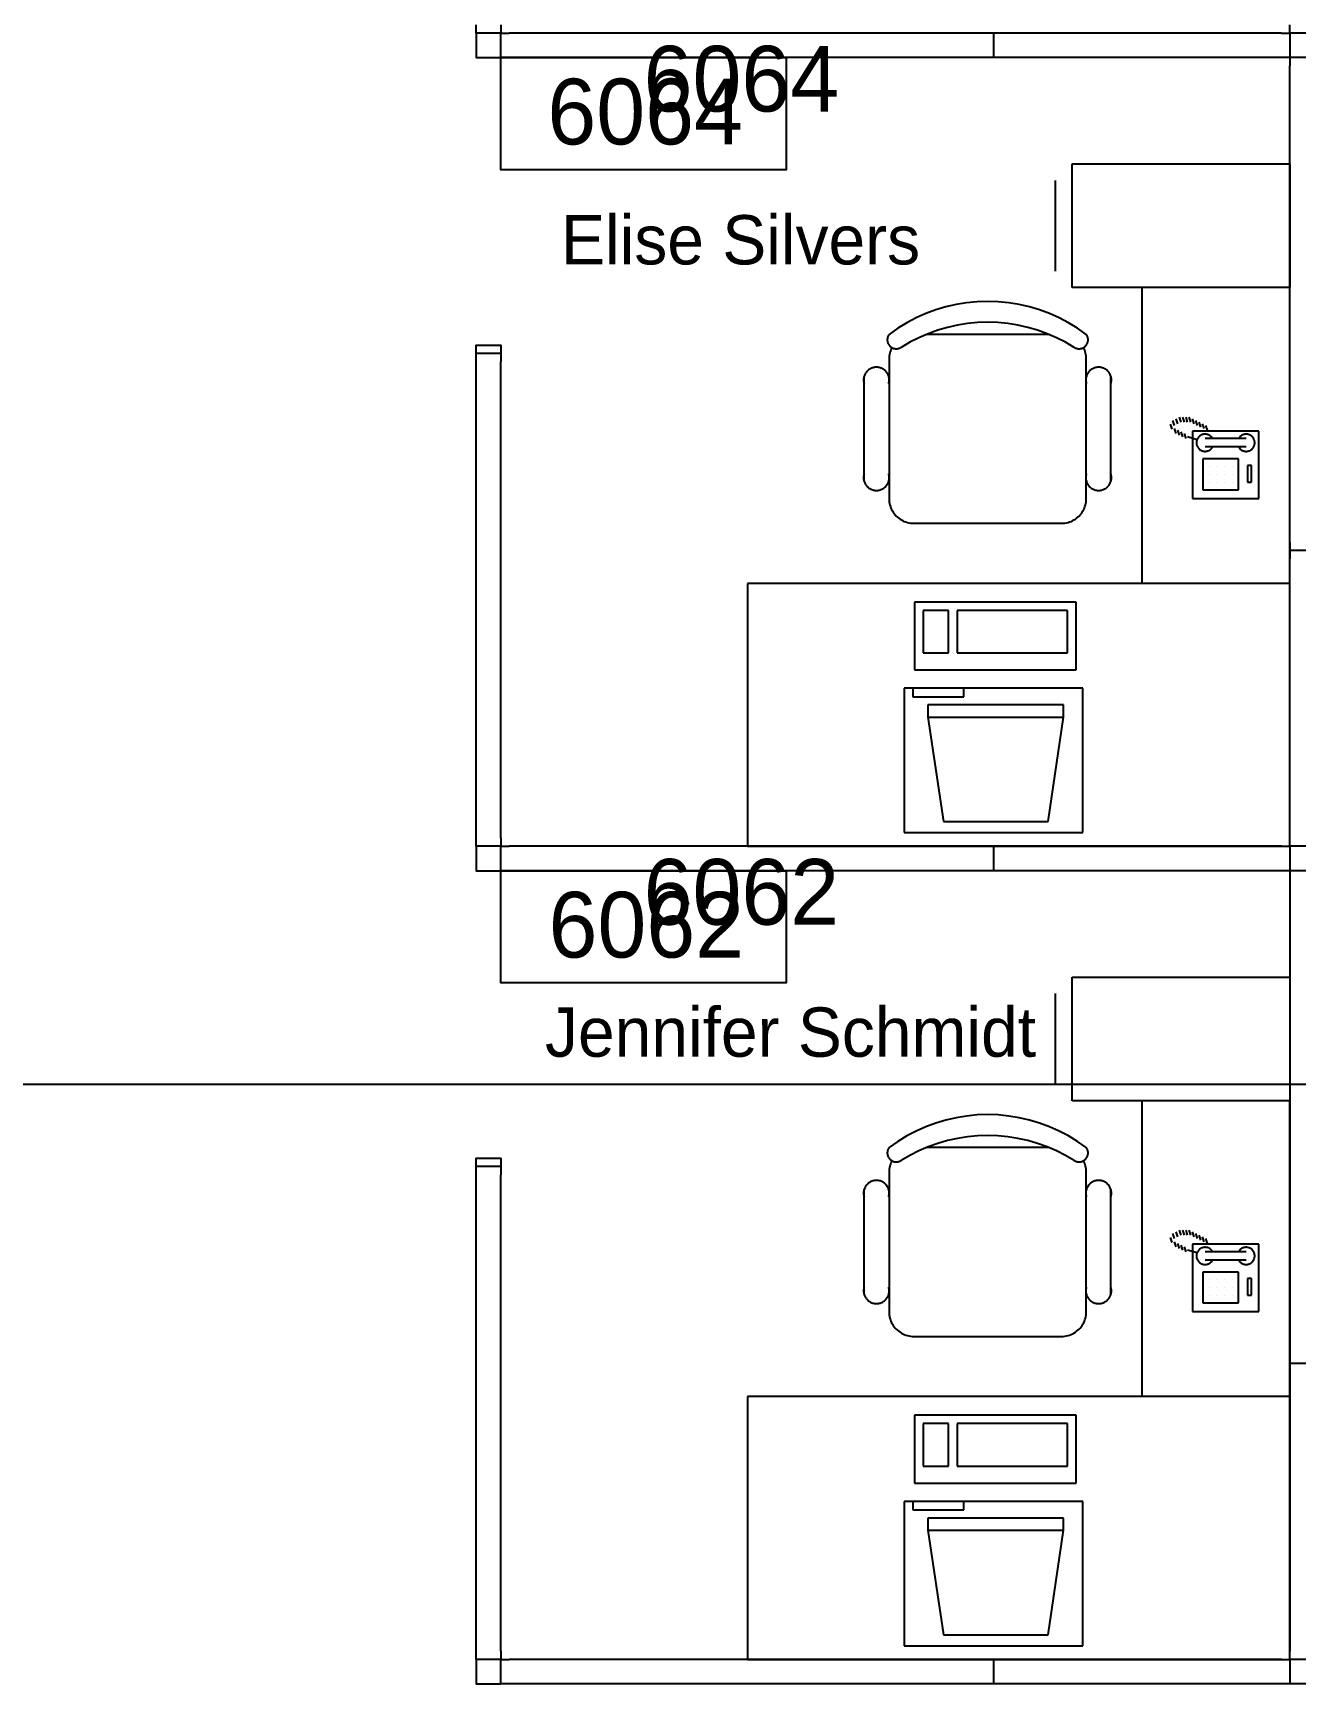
# Model space of a CAD drawing. Header units: millimetres. Extents: x 18694 to 89916, y 18694 to 89916.
# Drawn here: x 50039 to 53943, y 74955 to 80061 of the extents above; entities that cross this region are included whole.
import ezdxf

# ---------------------------------------------------------------- set-up
doc = ezdxf.new("R2010")
doc.units = ezdxf.units.MM
doc.layers.get('0').update_dxf_attribs({"linetype": 'CONTINUOUS'})
for name, color, linetype in [('EMPLOYEE', 7, 'CONTINUOUS'), ('GRIDLN', 7, 'CONTINUOUS'), ('PANELS_201', 7, 'CONTINUOUS'), ('RMNUM', 7, 'CONTINUOUS')]:
    doc.layers.add(name, color=color, linetype=linetype)

msp = doc.modelspace()

# ---------------------------------------------------------------- linework, layer by layer
for p, q in [((53251.1, 79655.953953), (53924.2, 79655.953953)), ((53251.1, 79273.366453), (53251.1, 79655.953953)), ((53924.2, 79655.953953), (53924.2, 79273.366453)), ((53200.3, 79324.166453), (53200.3, 79605.153953)), ((53924.2, 79273.366453), (53251.1, 79273.366453)), ((53924.2, 79273.366453), (53467, 79273.366453)), ((53467, 79273.366453), (53467, 78358.966453)), ((53924.2, 77546.166453), (53924.2, 79273.366453)), ((53179.315014, 79128.947148), (52801.357186, 79128.947148)), ((52685.5361, 79052.747148), (52685.5361, 78620.947148)), ((53295.1361, 78620.947148), (53295.1361, 79052.747148)), ((52608.269663, 78674.922148), (52608.269663, 78998.772148)), ((53371.3361, 78674.922148), (53371.3361, 78998.772148)), ((53560.567564, 78835.505141), (53555.487564, 78850.745141)), ((53567.80161, 78847.459457), (53562.72161, 78862.699457)), ((53572.88161, 78822.059457), (53567.80161, 78837.299457)), ((53577.96161, 78852.539457), (53572.88161, 78867.779457)), ((53583.04161, 78816.979457), (53577.96161, 78832.219457)), ((53588.12161, 78857.619457), (53583.04161, 78872.859457)), ((53598.28161, 78857.619457), (53593.20161, 78872.859457)), ((53608.44161, 78857.619457), (53603.36161, 78872.859457)), ((53618.60161, 78857.619457), (53613.52161, 78872.859457)), ((53623.092121, 78829.749419), (53623.092121, 78621.335247)), ((53828.935579, 78829.749419), (53623.092121, 78829.749419)), ((53628.76161, 78852.539457), (53623.68161, 78867.779457)), ((53638.92161, 78847.459457), (53633.84161, 78862.699457)), ((53649.08161, 78842.379457), (53644.00161, 78857.619457)), ((53659.24161, 78837.299457), (53654.16161, 78852.539457)), ((53669.40161, 78832.219457), (53664.32161, 78847.459457)), ((53828.935579, 78621.335247), (53828.935579, 78829.749419)), ((53593.20161, 78811.899457), (53588.12161, 78827.139457)), ((53603.36161, 78806.819457), (53598.28161, 78822.059457)), ((53637.343726, 78802.734185), (53608.44161, 78811.899457)), ((53789.194706, 78806.432541), (53662.194706, 78806.432541)), ((53789.194706, 78781.032541), (53662.194706, 78781.032541)), ((53654.933344, 78743.513451), (53654.933344, 78648.263451)), ((53766.058344, 78743.513451), (53654.933344, 78743.513451)), ((53766.058344, 78648.263451), (53766.058344, 78743.513451)), ((53674.777094, 78719.700951), (53674.777094, 78719.700951)), ((53674.777094, 78695.888451), (53674.777094, 78695.888451)), ((53698.589594, 78719.700951), (53698.589594, 78719.700951)), ((53698.589594, 78695.888451), (53698.589594, 78695.888451)), ((53722.402094, 78719.700951), (53722.402094, 78719.700951)), ((53722.402094, 78695.888451), (53722.402094, 78695.888451)), ((53746.214594, 78719.700951), (53746.214594, 78719.700951)), ((53746.214594, 78695.888451), (53746.214594, 78695.888451)), ((53793.839594, 78723.669701), (53793.839594, 78672.075951)), ((53805.745844, 78723.669701), (53793.839594, 78723.669701)), ((53805.745844, 78672.075951), (53805.745844, 78723.669701)), ((53654.933344, 78648.263451), (53766.058344, 78648.263451)), ((53674.777094, 78672.075951), (53674.777094, 78672.075951)), ((53698.589594, 78672.075951), (53698.589594, 78672.075951)), ((53722.402094, 78672.075951), (53722.402094, 78672.075951)), ((53746.214594, 78672.075951), (53746.214594, 78672.075951)), ((53793.839594, 78672.075951), (53805.745844, 78672.075951)), ((53623.092121, 78621.335247), (53828.935579, 78621.335247)), ((52761.7361, 78544.747148), (53218.9361, 78544.747148)), ((53924.2, 78358.966453), (52247.8, 78358.966453)), ((52247.8, 78358.966453), (52247.8, 77546.166453)), ((53263.536237, 78301.236858), (52764.602083, 78301.236858)), ((52764.602083, 78301.236858), (52764.602083, 78091.159319)), ((52869.640852, 78274.977165), (52790.861775, 78274.977165)), ((52790.861775, 78274.977165), (52790.861775, 78143.678704)), ((52869.640852, 78143.678704), (52869.640852, 78274.977165)), ((53237.276544, 78274.977165), (52895.900544, 78274.977165)), ((52895.900544, 78274.977165), (52895.900544, 78143.678704)), ((53237.276544, 78143.678704), (53237.276544, 78274.977165)), ((53263.536237, 78091.159319), (53263.536237, 78301.236858)), ((52790.861775, 78143.678704), (52869.640852, 78143.678704)), ((52895.900544, 78143.678704), (53237.276544, 78143.678704)), ((52764.602083, 78091.159319), (53263.536237, 78091.159319)), ((53284.051621, 78034.536858), (52732.598083, 78034.536858)), ((52732.598083, 78034.536858), (52732.598083, 77588.122088)), ((52758.857775, 78034.536858), (52758.857775, 78008.277165)), ((52916.415929, 78008.277165), (52916.415929, 78034.536858)), ((53284.051621, 77588.122088), (53284.051621, 78034.536858)), ((52758.857775, 78008.277165), (52916.415929, 78008.277165)), ((52805.124852, 77982.767567), (52805.124852, 77945.636858)), ((53224.224852, 77982.767567), (52805.124852, 77982.767567)), ((53224.224852, 77945.636858), (53224.224852, 77982.767567)), ((52805.124852, 77945.636858), (53224.224852, 77945.636858)), ((52805.124852, 77945.636858), (52853.900314, 77622.267687)), ((53176.857345, 77622.267687), (53224.224852, 77945.636858)), ((52853.900314, 77622.267687), (53176.857345, 77622.267687)), ((52732.598083, 77588.122088), (53284.051621, 77588.122088)), ((52247.8, 77546.166453), (53924.2, 77546.166453)), ((53251.1, 77141.353953), (53924.2, 77141.353953)), ((53251.1, 76758.766453), (53251.1, 77141.353953)), ((53924.2, 77141.353953), (53924.2, 76758.766453)), ((53200.3, 76809.566453), (53200.3, 77090.553953)), ((53924.2, 76758.766453), (53251.1, 76758.766453)), ((53924.2, 76758.766453), (53467, 76758.766453)), ((53467, 76758.766453), (53467, 75844.366453)), ((53924.2, 75031.566453), (53924.2, 76758.766453)), ((53179.315014, 76614.347148), (52801.357186, 76614.347148)), ((52685.5361, 76538.147148), (52685.5361, 76106.347148)), ((53295.1361, 76106.347148), (53295.1361, 76538.147148)), ((52608.269663, 76160.322148), (52608.269663, 76484.172148)), ((53371.3361, 76160.322148), (53371.3361, 76484.172148)), ((53560.567564, 76320.905141), (53555.487564, 76336.145141)), ((53567.80161, 76332.859457), (53562.72161, 76348.099457)), ((53577.96161, 76337.939457), (53572.88161, 76353.179457)), ((53588.12161, 76343.019457), (53583.04161, 76358.259457)), ((53598.28161, 76343.019457), (53593.20161, 76358.259457)), ((53608.44161, 76343.019457), (53603.36161, 76358.259457)), ((53618.60161, 76343.019457), (53613.52161, 76358.259457)), ((53628.76161, 76337.939457), (53623.68161, 76353.179457)), ((53638.92161, 76332.859457), (53633.84161, 76348.099457)), ((53649.08161, 76327.779457), (53644.00161, 76343.019457)), ((53659.24161, 76322.699457), (53654.16161, 76337.939457)), ((53669.40161, 76317.619457), (53664.32161, 76332.859457)), ((53572.88161, 76307.459457), (53567.80161, 76322.699457)), ((53583.04161, 76302.379457), (53577.96161, 76317.619457)), ((53593.20161, 76297.299457), (53588.12161, 76312.539457)), ((53603.36161, 76292.219457), (53598.28161, 76307.459457)), ((53637.343726, 76288.134185), (53608.44161, 76297.299457)), ((53623.092121, 76315.149419), (53623.092121, 76106.735247)), ((53828.935579, 76315.149419), (53623.092121, 76315.149419)), ((53789.194706, 76291.832541), (53662.194706, 76291.832541)), ((53828.935579, 76106.735247), (53828.935579, 76315.149419)), ((53654.933344, 76228.913451), (53654.933344, 76133.663451)), ((53766.058344, 76228.913451), (53654.933344, 76228.913451)), ((53789.194706, 76266.432541), (53662.194706, 76266.432541)), ((53766.058344, 76133.663451), (53766.058344, 76228.913451)), ((53674.777094, 76205.100951), (53674.777094, 76205.100951)), ((53674.777094, 76181.288451), (53674.777094, 76181.288451)), ((53698.589594, 76205.100951), (53698.589594, 76205.100951)), ((53698.589594, 76181.288451), (53698.589594, 76181.288451)), ((53722.402094, 76205.100951), (53722.402094, 76205.100951)), ((53722.402094, 76181.288451), (53722.402094, 76181.288451)), ((53746.214594, 76205.100951), (53746.214594, 76205.100951)), ((53746.214594, 76181.288451), (53746.214594, 76181.288451)), ((53793.839594, 76209.069701), (53793.839594, 76157.475951)), ((53805.745844, 76209.069701), (53793.839594, 76209.069701)), ((53805.745844, 76157.475951), (53805.745844, 76209.069701)), ((53654.933344, 76133.663451), (53766.058344, 76133.663451)), ((53674.777094, 76157.475951), (53674.777094, 76157.475951)), ((53698.589594, 76157.475951), (53698.589594, 76157.475951)), ((53722.402094, 76157.475951), (53722.402094, 76157.475951)), ((53746.214594, 76157.475951), (53746.214594, 76157.475951)), ((53793.839594, 76157.475951), (53805.745844, 76157.475951)), ((53623.092121, 76106.735247), (53828.935579, 76106.735247)), ((52761.7361, 76030.147148), (53218.9361, 76030.147148)), ((53924.2, 75844.366453), (52247.8, 75844.366453)), ((52247.8, 75844.366453), (52247.8, 75031.566453)), ((53263.536237, 75786.636858), (52764.602083, 75786.636858)), ((52764.602083, 75786.636858), (52764.602083, 75576.559319)), ((53263.536237, 75576.559319), (53263.536237, 75786.636858)), ((52869.640852, 75760.377165), (52790.861775, 75760.377165)), ((52790.861775, 75760.377165), (52790.861775, 75629.078704)), ((52869.640852, 75629.078704), (52869.640852, 75760.377165)), ((53237.276544, 75760.377165), (52895.900544, 75760.377165)), ((52895.900544, 75760.377165), (52895.900544, 75629.078704)), ((53237.276544, 75629.078704), (53237.276544, 75760.377165)), ((52790.861775, 75629.078704), (52869.640852, 75629.078704)), ((52895.900544, 75629.078704), (53237.276544, 75629.078704)), ((52764.602083, 75576.559319), (53263.536237, 75576.559319)), ((53284.051621, 75519.936858), (52732.598083, 75519.936858)), ((52732.598083, 75519.936858), (52732.598083, 75073.522088)), ((52758.857775, 75519.936858), (52758.857775, 75493.677165)), ((52916.415929, 75493.677165), (52916.415929, 75519.936858)), ((53284.051621, 75073.522088), (53284.051621, 75519.936858)), ((52758.857775, 75493.677165), (52916.415929, 75493.677165)), ((52805.124852, 75468.167567), (52805.124852, 75431.036858)), ((53224.224852, 75468.167567), (52805.124852, 75468.167567)), ((53224.224852, 75431.036858), (53224.224852, 75468.167567)), ((52805.124852, 75431.036858), (53224.224852, 75431.036858)), ((52805.124852, 75431.036858), (52853.900314, 75107.667687)), ((53176.857345, 75107.667687), (53224.224852, 75431.036858)), ((52853.900314, 75107.667687), (53176.857345, 75107.667687)), ((52732.598083, 75073.522088), (53284.051621, 75073.522088)), ((52247.8, 75031.566453), (53924.2, 75031.566453))]:
    msp.add_line(p, q)
for points in [[(53295.1361, 79128.947148), (53268.371399, 79147.70638), (53240.455769, 79164.705662), (53211.504766, 79179.874625), (53181.638234, 79193.150478), (53150.979805, 79204.478264), (53119.65639, 79213.811092), (53087.797653, 79221.11033), (53055.535473, 79226.345761), (53023.0034, 79229.495713), (52990.3361, 79230.547148), (52957.6688, 79229.495713), (52925.136727, 79226.345761), (52892.874547, 79221.11033), (52861.01581, 79213.811092), (52829.692395, 79204.478264), (52799.033966, 79193.150478), (52769.167434, 79179.874625), (52740.216431, 79164.705662), (52712.300801, 79147.70638), (52685.5361, 79128.947148)], [(53257.817347, 79088.355378), (53230.828586, 79104.331051), (53202.889289, 79118.579247), (53174.109887, 79131.043651), (53144.604128, 79141.674999), (53114.488632, 79150.43127), (53083.88243, 79157.277855), (53052.90649, 79162.187695), (53021.683244, 79165.141383), (52990.3361, 79166.127244), (52958.988956, 79165.141383), (52927.76571, 79162.187695), (52896.78977, 79157.277855), (52866.183568, 79150.43127), (52836.068072, 79141.674999), (52806.562313, 79131.043651), (52777.782911, 79118.579247), (52749.843614, 79104.331051), (52722.854853, 79088.355378)], [(52685.5361, 79128.947148), (52684.510865, 79127.474472), (52683.582564, 79125.938848), (52682.755049, 79124.346648), (52682.031751, 79122.704478), (52681.415672, 79121.01915), (52680.909369, 79119.297656), (52680.51494, 79117.54714), (52680.234024, 79115.774862), (52680.067785, 79113.988175), (52680.016913, 79112.194494), (52680.081619, 79110.401257), (52680.261635, 79108.615907), (52680.556213, 79106.845848), (52680.964132, 79105.098426), (52681.483699, 79103.380889), (52682.112759, 79101.700363), (52682.848702, 79100.063821), (52683.688475, 79098.478052), (52684.628593, 79096.949634), (52685.665157, 79095.484909), (52686.793865, 79094.089954), (52688.010036, 79092.770556), (52689.308623, 79091.532188), (52690.68424, 79090.379989), (52692.131178, 79089.318739), (52693.643435, 79088.35284), (52695.214738, 79087.4863), (52696.838566, 79086.722714), (52698.508184, 79086.065249), (52700.216664, 79085.516634), (52701.956919, 79085.079145), (52703.721728, 79084.754596), (52705.50377, 79084.544334), (52707.295651, 79084.449231), (52709.089938, 79084.469683), (52710.879186, 79084.605603), (52712.655972, 79084.856428), (52714.412925, 79085.221118), (52716.142756, 79085.69816), (52717.838288, 79086.285573), (52719.492486, 79086.980923), (52721.098488, 79087.781322), (52722.649631, 79088.683452)], [(52694.197803, 79088.031967), (52692.197909, 79083.906096), (52690.449781, 79079.667413), (52688.959746, 79075.331265), (52687.733201, 79070.91335), (52686.774585, 79066.429664), (52686.087369, 79061.89644), (52685.674042, 79057.33009), (52685.5361, 79052.747148)], [(53258.022569, 79088.683452), (53259.573712, 79087.781322), (53261.179714, 79086.980923), (53262.833913, 79086.285573), (53264.529444, 79085.69816), (53266.259275, 79085.221118), (53268.016228, 79084.856428), (53269.793014, 79084.605603), (53271.582262, 79084.469683), (53273.376549, 79084.449231), (53275.16843, 79084.544334), (53276.950472, 79084.754596), (53278.715281, 79085.079145), (53280.455536, 79085.516634), (53282.164016, 79086.065249), (53283.833634, 79086.722714), (53285.457462, 79087.4863), (53287.028765, 79088.35284), (53288.541022, 79089.318739), (53289.98796, 79090.379989), (53291.363577, 79091.532188), (53292.662164, 79092.770556), (53293.878335, 79094.089954), (53295.007043, 79095.484909), (53296.043607, 79096.949634), (53296.983725, 79098.478052), (53297.823498, 79100.063821), (53298.559441, 79101.700363), (53299.188501, 79103.380889), (53299.708068, 79105.098426), (53300.115987, 79106.845848), (53300.410565, 79108.615907), (53300.590581, 79110.401257), (53300.655287, 79112.194494), (53300.604415, 79113.988175), (53300.438176, 79115.774862), (53300.15726, 79117.54714), (53299.762831, 79119.297656), (53299.256528, 79121.01915), (53298.640449, 79122.704478), (53297.917151, 79124.346648), (53297.089636, 79125.938848), (53296.161335, 79127.474472), (53295.1361, 79128.947148)], [(53295.1361, 79052.747148), (53294.998158, 79057.33009), (53294.584831, 79061.89644), (53293.897615, 79066.429664), (53292.938999, 79070.91335), (53291.712454, 79075.331265), (53290.222419, 79079.667413), (53288.474291, 79083.906096), (53286.474397, 79088.031967)], [(52684.469663, 78976.547148), (52685.111641, 78979.048213), (52685.589622, 78981.585731), (52685.901583, 78984.14896), (52686.046204, 78986.72705), (52686.022872, 78989.309087), (52685.831686, 78991.884142), (52685.473456, 78994.441315), (52684.949698, 78996.969781), (52684.262628, 78999.458836), (52683.415156, 79001.897945), (52682.410868, 79004.276783), (52681.254017, 79006.58528), (52679.949498, 79008.813663), (52678.502834, 79010.9525), (52676.920149, 79012.992738), (52675.208143, 79014.92574), (52673.374061, 79016.743323), (52671.425669, 79018.437793), (52669.371214, 79020.001978), (52667.219392, 79021.429257), (52664.979312, 79022.713587), (52662.660457, 79023.849532), (52660.272642, 79024.832284), (52657.825975, 79025.657682), (52655.330812, 79026.322233), (52652.797717, 79026.823123), (52650.237412, 79027.158233), (52647.660734, 79027.326143), (52645.078591, 79027.326143), (52642.501914, 79027.158233), (52639.941608, 79026.823123), (52637.408513, 79026.322233), (52634.913351, 79025.657682), (52632.466684, 79024.832284), (52630.078869, 79023.849532), (52627.760014, 79022.713587), (52625.519934, 79021.429257), (52623.368112, 79020.001978), (52621.313656, 79018.437793), (52619.365264, 79016.743323), (52617.531183, 79014.92574), (52615.819176, 79012.992738), (52614.236491, 79010.9525), (52612.789828, 79008.813663), (52611.485309, 79006.58528), (52610.328457, 79004.276783), (52609.32417, 79001.897945), (52608.476698, 78999.458836), (52607.789628, 78996.969781), (52607.265869, 78994.441315), (52606.907639, 78991.884142), (52606.716453, 78989.309087), (52606.693122, 78986.72705), (52606.837742, 78984.14896), (52607.149704, 78981.585731), (52607.627685, 78979.048213), (52608.269663, 78976.547148)], [(53371.3361, 78976.547148), (53371.978078, 78979.048213), (53372.456059, 78981.585731), (53372.76802, 78984.14896), (53372.912641, 78986.72705), (53372.889309, 78989.309087), (53372.698124, 78991.884142), (53372.339893, 78994.441315), (53371.816135, 78996.969781), (53371.129065, 78999.458836), (53370.281593, 79001.897945), (53369.277305, 79004.276783), (53368.120454, 79006.58528), (53366.815935, 79008.813663), (53365.369271, 79010.9525), (53363.786586, 79012.992738), (53362.07458, 79014.92574), (53360.240499, 79016.743323), (53358.292106, 79018.437793), (53356.237651, 79020.001978), (53354.085829, 79021.429257), (53351.845749, 79022.713587), (53349.526894, 79023.849532), (53347.139079, 79024.832284), (53344.692412, 79025.657682), (53342.19725, 79026.322233), (53339.664155, 79026.823123), (53337.103849, 79027.158233), (53334.527171, 79027.326143), (53331.945029, 79027.326143), (53329.368351, 79027.158233), (53326.808046, 79026.823123), (53324.27495, 79026.322233), (53321.779788, 79025.657682), (53319.333121, 79024.832284), (53316.945306, 79023.849532), (53314.626451, 79022.713587), (53312.386371, 79021.429257), (53310.234549, 79020.001978), (53308.180094, 79018.437793), (53306.231701, 79016.743323), (53304.39762, 79014.92574), (53302.685614, 79012.992738), (53301.102929, 79010.9525), (53299.656265, 79008.813663), (53298.351746, 79006.58528), (53297.194895, 79004.276783), (53296.190607, 79001.897945), (53295.343135, 78999.458836), (53294.656065, 78996.969781), (53294.132307, 78994.441315), (53293.774076, 78991.884142), (53293.582891, 78989.309087), (53293.559559, 78986.72705), (53293.70418, 78984.14896), (53294.016141, 78981.585731), (53294.494122, 78979.048213), (53295.1361, 78976.547148)], [(53685.593508, 78806.432541), (53684.715032, 78807.932148), (53683.740586, 78809.371243), (53682.674321, 78810.743693), (53681.520782, 78812.04365), (53680.284885, 78813.265574), (53678.971896, 78814.404257), (53677.58741, 78815.454847), (53676.137328, 78816.412868), (53674.62783, 78817.274235), (53673.065347, 78818.03528), (53671.456539, 78818.692757), (53669.808262, 78819.243866), (53668.127539, 78819.686258), (53666.421533, 78820.018048), (53664.697515, 78820.237822), (53662.96283, 78820.344642), (53661.224873, 78820.338055), (53659.491048, 78820.218088), (53657.768745, 78819.985252), (53656.065304, 78819.64054), (53654.387983, 78819.18542), (53652.74393, 78818.621832), (53651.140152, 78817.952178), (53649.583483, 78817.179311), (53648.080558, 78816.306526), (53646.63778, 78815.337541), (53645.261298, 78814.276486), (53643.956978, 78813.127882), (53642.730379, 78811.896625), (53641.586727, 78810.587961), (53640.530897, 78809.207468), (53639.567388, 78807.761027), (53638.700305, 78806.254804), (53637.933344, 78804.695218), (53637.269773, 78803.088913), (53636.712421, 78801.442736), (53636.263662, 78799.763702), (53635.925408, 78798.058966), (53635.699102, 78796.335793), (53635.585707, 78794.601526), (53635.585707, 78792.863556), (53635.699102, 78791.129289), (53635.925408, 78789.406116), (53636.263662, 78787.70138), (53636.712421, 78786.022346), (53637.269773, 78784.376169), (53637.933344, 78782.769865), (53638.700305, 78781.210278), (53639.567388, 78779.704055), (53640.530897, 78778.257615), (53641.586727, 78776.877121), (53642.730379, 78775.568458), (53643.956978, 78774.3372), (53645.261298, 78773.188597), (53646.63778, 78772.127542), (53648.080558, 78771.158557), (53649.583483, 78770.285771), (53651.140152, 78769.512905), (53652.74393, 78768.843251), (53654.387983, 78768.279663), (53656.065304, 78767.824543), (53657.768745, 78767.47983), (53659.491048, 78767.246995), (53661.224873, 78767.127027), (53662.96283, 78767.12044), (53664.697515, 78767.227261), (53666.421533, 78767.447034), (53668.127539, 78767.778824), (53669.808262, 78768.221216), (53671.456539, 78768.772325), (53673.065347, 78769.429803), (53674.62783, 78770.190847), (53676.137328, 78771.052215), (53677.58741, 78772.010235), (53678.971896, 78773.060825), (53680.284885, 78774.199509), (53681.520782, 78775.421432), (53682.674321, 78776.721389), (53683.740586, 78778.093839), (53684.715032, 78779.532934), (53685.593508, 78781.032541)], [(53765.795903, 78781.032541), (53766.674379, 78779.532934), (53767.648825, 78778.093839), (53768.71509, 78776.721389), (53769.868629, 78775.421432), (53771.104527, 78774.199509), (53772.417516, 78773.060825), (53773.802001, 78772.010235), (53775.252083, 78771.052215), (53776.761581, 78770.190847), (53778.324064, 78769.429803), (53779.932872, 78768.772325), (53781.58115, 78768.221216), (53783.261872, 78767.778824), (53784.967878, 78767.447034), (53786.691897, 78767.227261), (53788.426581, 78767.12044), (53790.164538, 78767.127027), (53791.898363, 78767.246995), (53793.620666, 78767.47983), (53795.324108, 78767.824543), (53797.001429, 78768.279663), (53798.645481, 78768.843251), (53800.249259, 78769.512905), (53801.805928, 78770.285771), (53803.308853, 78771.158557), (53804.751631, 78772.127542), (53806.128113, 78773.188597), (53807.432433, 78774.3372), (53808.659032, 78775.568458), (53809.802684, 78776.877121), (53810.858514, 78778.257615), (53811.822024, 78779.704055), (53812.689106, 78781.210278), (53813.456067, 78782.769865), (53814.119638, 78784.376169), (53814.67699, 78786.022346), (53815.12575, 78787.70138), (53815.464003, 78789.406116), (53815.69031, 78791.129289), (53815.803704, 78792.863556), (53815.803704, 78794.601526), (53815.69031, 78796.335793), (53815.464003, 78798.058966), (53815.12575, 78799.763702), (53814.67699, 78801.442736), (53814.119638, 78803.088913), (53813.456067, 78804.695218), (53812.689106, 78806.254804), (53811.822024, 78807.761027), (53810.858514, 78809.207468), (53809.802684, 78810.587961), (53808.659032, 78811.896625), (53807.432433, 78813.127882), (53806.128113, 78814.276486), (53804.751631, 78815.337541), (53803.308853, 78816.306526), (53801.805928, 78817.179311), (53800.249259, 78817.952178), (53798.645481, 78818.621832), (53797.001429, 78819.18542), (53795.324108, 78819.64054), (53793.620666, 78819.985252), (53791.898363, 78820.218088), (53790.164538, 78820.338055), (53788.426581, 78820.344642), (53786.691897, 78820.237822), (53784.967878, 78820.018048), (53783.261872, 78819.686258), (53781.58115, 78819.243866), (53779.932872, 78818.692757), (53778.324064, 78818.03528), (53776.761581, 78817.274235), (53775.252083, 78816.412868), (53773.802001, 78815.454847), (53772.417516, 78814.404257), (53771.104527, 78813.265574), (53769.868629, 78812.04365), (53768.71509, 78810.743693), (53767.648825, 78809.371243), (53766.674379, 78807.932148), (53765.795903, 78806.432541)], [(52608.269663, 78697.147148), (52607.627685, 78694.646083), (52607.149704, 78692.108566), (52606.837742, 78689.545337), (52606.693122, 78686.967247), (52606.716453, 78684.38521), (52606.907639, 78681.810154), (52607.265869, 78679.252982), (52607.789628, 78676.724516), (52608.476698, 78674.23546), (52609.32417, 78671.796351), (52610.328457, 78669.417514), (52611.485309, 78667.109017), (52612.789828, 78664.880634), (52614.236491, 78662.741796), (52615.819176, 78660.701559), (52617.531183, 78658.768557), (52619.365264, 78656.950974), (52621.313656, 78655.256504), (52623.368112, 78653.692318), (52625.519934, 78652.26504), (52627.760014, 78650.98071), (52630.078869, 78649.844765), (52632.466684, 78648.862013), (52634.913351, 78648.036615), (52637.408513, 78647.372064), (52639.941608, 78646.871173), (52642.501914, 78646.536064), (52645.078591, 78646.368154), (52647.660734, 78646.368154), (52650.237412, 78646.536064), (52652.797717, 78646.871173), (52655.330812, 78647.372064), (52657.825975, 78648.036615), (52660.272642, 78648.862013), (52662.660457, 78649.844765), (52664.979312, 78650.98071), (52667.219392, 78652.26504), (52669.371214, 78653.692318), (52671.425669, 78655.256504), (52673.374061, 78656.950974), (52675.208143, 78658.768557), (52676.920149, 78660.701559), (52678.502834, 78662.741796), (52679.949498, 78664.880634), (52681.254017, 78667.109017), (52682.410868, 78669.417514), (52683.415156, 78671.796351), (52684.262628, 78674.23546), (52684.949698, 78676.724516), (52685.473456, 78679.252982), (52685.831686, 78681.810154), (52686.022872, 78684.38521), (52686.046204, 78686.967247), (52685.901583, 78689.545337), (52685.589622, 78692.108566), (52685.111641, 78694.646083), (52684.469663, 78697.147148)], [(53295.1361, 78697.147148), (53294.494122, 78694.646083), (53294.016141, 78692.108566), (53293.70418, 78689.545337), (53293.559559, 78686.967247), (53293.582891, 78684.38521), (53293.774076, 78681.810154), (53294.132307, 78679.252982), (53294.656065, 78676.724516), (53295.343135, 78674.23546), (53296.190607, 78671.796351), (53297.194895, 78669.417514), (53298.351746, 78667.109017), (53299.656265, 78664.880634), (53301.102929, 78662.741796), (53302.685614, 78660.701559), (53304.39762, 78658.768557), (53306.231701, 78656.950974), (53308.180094, 78655.256504), (53310.234549, 78653.692318), (53312.386371, 78652.26504), (53314.626451, 78650.98071), (53316.945306, 78649.844765), (53319.333121, 78648.862013), (53321.779788, 78648.036615), (53324.27495, 78647.372064), (53326.808046, 78646.871173), (53329.368351, 78646.536064), (53331.945029, 78646.368154), (53334.527171, 78646.368154), (53337.103849, 78646.536064), (53339.664155, 78646.871173), (53342.19725, 78647.372064), (53344.692412, 78648.036615), (53347.139079, 78648.862013), (53349.526894, 78649.844765), (53351.845749, 78650.98071), (53354.085829, 78652.26504), (53356.237651, 78653.692318), (53358.292106, 78655.256504), (53360.240499, 78656.950974), (53362.07458, 78658.768557), (53363.786586, 78660.701559), (53365.369271, 78662.741796), (53366.815935, 78664.880634), (53368.120454, 78667.109017), (53369.277305, 78669.417514), (53370.281593, 78671.796351), (53371.129065, 78674.23546), (53371.816135, 78676.724516), (53372.339893, 78679.252982), (53372.698124, 78681.810154), (53372.889309, 78684.38521), (53372.912641, 78686.967247), (53372.76802, 78689.545337), (53372.456059, 78692.108566), (53371.978078, 78694.646083), (53371.3361, 78697.147148)], [(52685.5361, 78620.947148), (52685.69925, 78615.96343), (52686.188002, 78611.001053), (52687.000262, 78606.081266), (52688.132552, 78601.225137), (52689.580024, 78596.453461), (52691.33648, 78591.786671), (52693.394397, 78587.24475), (52695.744964, 78582.847148), (52698.378116, 78578.612697), (52701.282575, 78574.559527), (52704.445907, 78570.704997), (52707.854563, 78567.065612), (52711.493949, 78563.656955), (52715.348479, 78560.493624), (52719.401648, 78557.589164), (52723.6361, 78554.956013), (52728.033702, 78552.605445), (52732.575622, 78550.547528), (52737.242413, 78548.791073), (52742.014089, 78547.3436), (52746.870217, 78546.21131), (52751.790004, 78545.39905), (52756.752382, 78544.910298), (52761.7361, 78544.747148)], [(53218.9361, 78544.747148), (53223.919818, 78544.910298), (53228.882196, 78545.39905), (53233.801983, 78546.21131), (53238.658111, 78547.3436), (53243.429787, 78548.791073), (53248.096578, 78550.547528), (53252.638498, 78552.605445), (53257.0361, 78554.956013), (53261.270552, 78557.589164), (53265.323721, 78560.493624), (53269.178251, 78563.656955), (53272.817637, 78567.065612), (53276.226293, 78570.704997), (53279.389625, 78574.559527), (53282.294084, 78578.612697), (53284.927236, 78582.847148), (53287.277803, 78587.24475), (53289.33572, 78591.786671), (53291.092176, 78596.453461), (53292.539648, 78601.225137), (53293.671938, 78606.081266), (53294.484198, 78611.001053), (53294.97295, 78615.96343), (53295.1361, 78620.947148)], [(53295.1361, 76614.347148), (53268.371399, 76633.10638), (53240.455769, 76650.105662), (53211.504766, 76665.274625), (53181.638234, 76678.550478), (53150.979805, 76689.878264), (53119.65639, 76699.211092), (53087.797653, 76706.51033), (53055.535473, 76711.745761), (53023.0034, 76714.895713), (52990.3361, 76715.947148), (52957.6688, 76714.895713), (52925.136727, 76711.745761), (52892.874547, 76706.51033), (52861.01581, 76699.211092), (52829.692395, 76689.878264), (52799.033966, 76678.550478), (52769.167434, 76665.274625), (52740.216431, 76650.105662), (52712.300801, 76633.10638), (52685.5361, 76614.347148)], [(53257.817347, 76573.755378), (53230.828586, 76589.731051), (53202.889289, 76603.979247), (53174.109887, 76616.443651), (53144.604128, 76627.074999), (53114.488632, 76635.83127), (53083.88243, 76642.677855), (53052.90649, 76647.587695), (53021.683244, 76650.541383), (52990.3361, 76651.527244), (52958.988956, 76650.541383), (52927.76571, 76647.587695), (52896.78977, 76642.677855), (52866.183568, 76635.83127), (52836.068072, 76627.074999), (52806.562313, 76616.443651), (52777.782911, 76603.979247), (52749.843614, 76589.731051), (52722.854853, 76573.755378)], [(52685.5361, 76614.347148), (52684.510865, 76612.874472), (52683.582564, 76611.338848), (52682.755049, 76609.746648), (52682.031751, 76608.104478), (52681.415672, 76606.41915), (52680.909369, 76604.697656), (52680.51494, 76602.94714), (52680.234024, 76601.174862), (52680.067785, 76599.388175), (52680.016913, 76597.594494), (52680.081619, 76595.801257), (52680.261635, 76594.015907), (52680.556213, 76592.245848), (52680.964132, 76590.498426), (52681.483699, 76588.780889), (52682.112759, 76587.100363), (52682.848702, 76585.463821), (52683.688475, 76583.878052), (52684.628593, 76582.349634), (52685.665157, 76580.884909), (52686.793865, 76579.489954), (52688.010036, 76578.170556), (52689.308623, 76576.932188), (52690.68424, 76575.779989), (52692.131178, 76574.718739), (52693.643435, 76573.75284), (52695.214738, 76572.8863), (52696.838566, 76572.122714), (52698.508184, 76571.465249), (52700.216664, 76570.916634), (52701.956919, 76570.479145), (52703.721728, 76570.154596), (52705.50377, 76569.944334), (52707.295651, 76569.849231), (52709.089938, 76569.869683), (52710.879186, 76570.005603), (52712.655972, 76570.256428), (52714.412925, 76570.621118), (52716.142756, 76571.09816), (52717.838288, 76571.685573), (52719.492486, 76572.380923), (52721.098488, 76573.181322), (52722.649631, 76574.083452)], [(53258.022569, 76574.083452), (53259.573712, 76573.181322), (53261.179714, 76572.380923), (53262.833913, 76571.685573), (53264.529444, 76571.09816), (53266.259275, 76570.621118), (53268.016228, 76570.256428), (53269.793014, 76570.005603), (53271.582262, 76569.869683), (53273.376549, 76569.849231), (53275.16843, 76569.944334), (53276.950472, 76570.154596), (53278.715281, 76570.479145), (53280.455536, 76570.916634), (53282.164016, 76571.465249), (53283.833634, 76572.122714), (53285.457462, 76572.8863), (53287.028765, 76573.75284), (53288.541022, 76574.718739), (53289.98796, 76575.779989), (53291.363577, 76576.932188), (53292.662164, 76578.170556), (53293.878335, 76579.489954), (53295.007043, 76580.884909), (53296.043607, 76582.349634), (53296.983725, 76583.878052), (53297.823498, 76585.463821), (53298.559441, 76587.100363), (53299.188501, 76588.780889), (53299.708068, 76590.498426), (53300.115987, 76592.245848), (53300.410565, 76594.015907), (53300.590581, 76595.801257), (53300.655287, 76597.594494), (53300.604415, 76599.388175), (53300.438176, 76601.174862), (53300.15726, 76602.94714), (53299.762831, 76604.697656), (53299.256528, 76606.41915), (53298.640449, 76608.104478), (53297.917151, 76609.746648), (53297.089636, 76611.338848), (53296.161335, 76612.874472), (53295.1361, 76614.347148)], [(52694.197803, 76573.431967), (52692.197909, 76569.306096), (52690.449781, 76565.067413), (52688.959746, 76560.731265), (52687.733201, 76556.31335), (52686.774585, 76551.829664), (52686.087369, 76547.29644), (52685.674042, 76542.73009), (52685.5361, 76538.147148)], [(53295.1361, 76538.147148), (53294.998158, 76542.73009), (53294.584831, 76547.29644), (53293.897615, 76551.829664), (53292.938999, 76556.31335), (53291.712454, 76560.731265), (53290.222419, 76565.067413), (53288.474291, 76569.306096), (53286.474397, 76573.431967)], [(52684.469663, 76461.947148), (52685.111641, 76464.448213), (52685.589622, 76466.985731), (52685.901583, 76469.54896), (52686.046204, 76472.12705), (52686.022872, 76474.709087), (52685.831686, 76477.284142), (52685.473456, 76479.841315), (52684.949698, 76482.369781), (52684.262628, 76484.858836), (52683.415156, 76487.297945), (52682.410868, 76489.676783), (52681.254017, 76491.98528), (52679.949498, 76494.213663), (52678.502834, 76496.3525), (52676.920149, 76498.392738), (52675.208143, 76500.32574), (52673.374061, 76502.143323), (52671.425669, 76503.837793), (52669.371214, 76505.401978), (52667.219392, 76506.829257), (52664.979312, 76508.113587), (52662.660457, 76509.249532), (52660.272642, 76510.232284), (52657.825975, 76511.057682), (52655.330812, 76511.722233), (52652.797717, 76512.223123), (52650.237412, 76512.558233), (52647.660734, 76512.726143), (52645.078591, 76512.726143), (52642.501914, 76512.558233), (52639.941608, 76512.223123), (52637.408513, 76511.722233), (52634.913351, 76511.057682), (52632.466684, 76510.232284), (52630.078869, 76509.249532), (52627.760014, 76508.113587), (52625.519934, 76506.829257), (52623.368112, 76505.401978), (52621.313656, 76503.837793), (52619.365264, 76502.143323), (52617.531183, 76500.32574), (52615.819176, 76498.392738), (52614.236491, 76496.3525), (52612.789828, 76494.213663), (52611.485309, 76491.98528), (52610.328457, 76489.676783), (52609.32417, 76487.297945), (52608.476698, 76484.858836), (52607.789628, 76482.369781), (52607.265869, 76479.841315), (52606.907639, 76477.284142), (52606.716453, 76474.709087), (52606.693122, 76472.12705), (52606.837742, 76469.54896), (52607.149704, 76466.985731), (52607.627685, 76464.448213), (52608.269663, 76461.947148)], [(53371.3361, 76461.947148), (53371.978078, 76464.448213), (53372.456059, 76466.985731), (53372.76802, 76469.54896), (53372.912641, 76472.12705), (53372.889309, 76474.709087), (53372.698124, 76477.284142), (53372.339893, 76479.841315), (53371.816135, 76482.369781), (53371.129065, 76484.858836), (53370.281593, 76487.297945), (53369.277305, 76489.676783), (53368.120454, 76491.98528), (53366.815935, 76494.213663), (53365.369271, 76496.3525), (53363.786586, 76498.392738), (53362.07458, 76500.32574), (53360.240499, 76502.143323), (53358.292106, 76503.837793), (53356.237651, 76505.401978), (53354.085829, 76506.829257), (53351.845749, 76508.113587), (53349.526894, 76509.249532), (53347.139079, 76510.232284), (53344.692412, 76511.057682), (53342.19725, 76511.722233), (53339.664155, 76512.223123), (53337.103849, 76512.558233), (53334.527171, 76512.726143), (53331.945029, 76512.726143), (53329.368351, 76512.558233), (53326.808046, 76512.223123), (53324.27495, 76511.722233), (53321.779788, 76511.057682), (53319.333121, 76510.232284), (53316.945306, 76509.249532), (53314.626451, 76508.113587), (53312.386371, 76506.829257), (53310.234549, 76505.401978), (53308.180094, 76503.837793), (53306.231701, 76502.143323), (53304.39762, 76500.32574), (53302.685614, 76498.392738), (53301.102929, 76496.3525), (53299.656265, 76494.213663), (53298.351746, 76491.98528), (53297.194895, 76489.676783), (53296.190607, 76487.297945), (53295.343135, 76484.858836), (53294.656065, 76482.369781), (53294.132307, 76479.841315), (53293.774076, 76477.284142), (53293.582891, 76474.709087), (53293.559559, 76472.12705), (53293.70418, 76469.54896), (53294.016141, 76466.985731), (53294.494122, 76464.448213), (53295.1361, 76461.947148)], [(53685.593508, 76291.832541), (53684.715032, 76293.332148), (53683.740586, 76294.771243), (53682.674321, 76296.143693), (53681.520782, 76297.44365), (53680.284885, 76298.665574), (53678.971896, 76299.804257), (53677.58741, 76300.854847), (53676.137328, 76301.812868), (53674.62783, 76302.674235), (53673.065347, 76303.43528), (53671.456539, 76304.092757), (53669.808262, 76304.643866), (53668.127539, 76305.086258), (53666.421533, 76305.418048), (53664.697515, 76305.637822), (53662.96283, 76305.744642), (53661.224873, 76305.738055), (53659.491048, 76305.618088), (53657.768745, 76305.385252), (53656.065304, 76305.04054), (53654.387983, 76304.58542), (53652.74393, 76304.021832), (53651.140152, 76303.352178), (53649.583483, 76302.579311), (53648.080558, 76301.706526), (53646.63778, 76300.737541), (53645.261298, 76299.676486), (53643.956978, 76298.527882), (53642.730379, 76297.296625), (53641.586727, 76295.987961), (53640.530897, 76294.607468), (53639.567388, 76293.161027), (53638.700305, 76291.654804), (53637.933344, 76290.095218), (53637.269773, 76288.488913), (53636.712421, 76286.842736), (53636.263662, 76285.163702), (53635.925408, 76283.458966), (53635.699102, 76281.735793), (53635.585707, 76280.001526), (53635.585707, 76278.263556), (53635.699102, 76276.529289), (53635.925408, 76274.806116), (53636.263662, 76273.10138), (53636.712421, 76271.422346), (53637.269773, 76269.776169), (53637.933344, 76268.169865), (53638.700305, 76266.610278), (53639.567388, 76265.104055), (53640.530897, 76263.657615), (53641.586727, 76262.277121), (53642.730379, 76260.968458), (53643.956978, 76259.7372), (53645.261298, 76258.588597), (53646.63778, 76257.527542), (53648.080558, 76256.558557), (53649.583483, 76255.685771), (53651.140152, 76254.912905), (53652.74393, 76254.243251), (53654.387983, 76253.679663), (53656.065304, 76253.224543), (53657.768745, 76252.87983), (53659.491048, 76252.646995), (53661.224873, 76252.527027), (53662.96283, 76252.52044), (53664.697515, 76252.627261), (53666.421533, 76252.847034), (53668.127539, 76253.178824), (53669.808262, 76253.621216), (53671.456539, 76254.172325), (53673.065347, 76254.829803), (53674.62783, 76255.590847), (53676.137328, 76256.452215), (53677.58741, 76257.410235), (53678.971896, 76258.460825), (53680.284885, 76259.599509), (53681.520782, 76260.821432), (53682.674321, 76262.121389), (53683.740586, 76263.493839), (53684.715032, 76264.932934), (53685.593508, 76266.432541)], [(53765.795903, 76266.432541), (53766.674379, 76264.932934), (53767.648825, 76263.493839), (53768.71509, 76262.121389), (53769.868629, 76260.821432), (53771.104527, 76259.599509), (53772.417516, 76258.460825), (53773.802001, 76257.410235), (53775.252083, 76256.452215), (53776.761581, 76255.590847), (53778.324064, 76254.829803), (53779.932872, 76254.172325), (53781.58115, 76253.621216), (53783.261872, 76253.178824), (53784.967878, 76252.847034), (53786.691897, 76252.627261), (53788.426581, 76252.52044), (53790.164538, 76252.527027), (53791.898363, 76252.646995), (53793.620666, 76252.87983), (53795.324108, 76253.224543), (53797.001429, 76253.679663), (53798.645481, 76254.243251), (53800.249259, 76254.912905), (53801.805928, 76255.685771), (53803.308853, 76256.558557), (53804.751631, 76257.527542), (53806.128113, 76258.588597), (53807.432433, 76259.7372), (53808.659032, 76260.968458), (53809.802684, 76262.277121), (53810.858514, 76263.657615), (53811.822024, 76265.104055), (53812.689106, 76266.610278), (53813.456067, 76268.169865), (53814.119638, 76269.776169), (53814.67699, 76271.422346), (53815.12575, 76273.10138), (53815.464003, 76274.806116), (53815.69031, 76276.529289), (53815.803704, 76278.263556), (53815.803704, 76280.001526), (53815.69031, 76281.735793), (53815.464003, 76283.458966), (53815.12575, 76285.163702), (53814.67699, 76286.842736), (53814.119638, 76288.488913), (53813.456067, 76290.095218), (53812.689106, 76291.654804), (53811.822024, 76293.161027), (53810.858514, 76294.607468), (53809.802684, 76295.987961), (53808.659032, 76297.296625), (53807.432433, 76298.527882), (53806.128113, 76299.676486), (53804.751631, 76300.737541), (53803.308853, 76301.706526), (53801.805928, 76302.579311), (53800.249259, 76303.352178), (53798.645481, 76304.021832), (53797.001429, 76304.58542), (53795.324108, 76305.04054), (53793.620666, 76305.385252), (53791.898363, 76305.618088), (53790.164538, 76305.738055), (53788.426581, 76305.744642), (53786.691897, 76305.637822), (53784.967878, 76305.418048), (53783.261872, 76305.086258), (53781.58115, 76304.643866), (53779.932872, 76304.092757), (53778.324064, 76303.43528), (53776.761581, 76302.674235), (53775.252083, 76301.812868), (53773.802001, 76300.854847), (53772.417516, 76299.804257), (53771.104527, 76298.665574), (53769.868629, 76297.44365), (53768.71509, 76296.143693), (53767.648825, 76294.771243), (53766.674379, 76293.332148), (53765.795903, 76291.832541)], [(52608.269663, 76182.547148), (52607.627685, 76180.046083), (52607.149704, 76177.508566), (52606.837742, 76174.945337), (52606.693122, 76172.367247), (52606.716453, 76169.78521), (52606.907639, 76167.210154), (52607.265869, 76164.652982), (52607.789628, 76162.124516), (52608.476698, 76159.63546), (52609.32417, 76157.196351), (52610.328457, 76154.817514), (52611.485309, 76152.509017), (52612.789828, 76150.280634), (52614.236491, 76148.141796), (52615.819176, 76146.101559), (52617.531183, 76144.168557), (52619.365264, 76142.350974), (52621.313656, 76140.656504), (52623.368112, 76139.092318), (52625.519934, 76137.66504), (52627.760014, 76136.38071), (52630.078869, 76135.244765), (52632.466684, 76134.262013), (52634.913351, 76133.436615), (52637.408513, 76132.772064), (52639.941608, 76132.271173), (52642.501914, 76131.936064), (52645.078591, 76131.768154), (52647.660734, 76131.768154), (52650.237412, 76131.936064), (52652.797717, 76132.271173), (52655.330812, 76132.772064), (52657.825975, 76133.436615), (52660.272642, 76134.262013), (52662.660457, 76135.244765), (52664.979312, 76136.38071), (52667.219392, 76137.66504), (52669.371214, 76139.092318), (52671.425669, 76140.656504), (52673.374061, 76142.350974), (52675.208143, 76144.168557), (52676.920149, 76146.101559), (52678.502834, 76148.141796), (52679.949498, 76150.280634), (52681.254017, 76152.509017), (52682.410868, 76154.817514), (52683.415156, 76157.196351), (52684.262628, 76159.63546), (52684.949698, 76162.124516), (52685.473456, 76164.652982), (52685.831686, 76167.210154), (52686.022872, 76169.78521), (52686.046204, 76172.367247), (52685.901583, 76174.945337), (52685.589622, 76177.508566), (52685.111641, 76180.046083), (52684.469663, 76182.547148)], [(53295.1361, 76182.547148), (53294.494122, 76180.046083), (53294.016141, 76177.508566), (53293.70418, 76174.945337), (53293.559559, 76172.367247), (53293.582891, 76169.78521), (53293.774076, 76167.210154), (53294.132307, 76164.652982), (53294.656065, 76162.124516), (53295.343135, 76159.63546), (53296.190607, 76157.196351), (53297.194895, 76154.817514), (53298.351746, 76152.509017), (53299.656265, 76150.280634), (53301.102929, 76148.141796), (53302.685614, 76146.101559), (53304.39762, 76144.168557), (53306.231701, 76142.350974), (53308.180094, 76140.656504), (53310.234549, 76139.092318), (53312.386371, 76137.66504), (53314.626451, 76136.38071), (53316.945306, 76135.244765), (53319.333121, 76134.262013), (53321.779788, 76133.436615), (53324.27495, 76132.772064), (53326.808046, 76132.271173), (53329.368351, 76131.936064), (53331.945029, 76131.768154), (53334.527171, 76131.768154), (53337.103849, 76131.936064), (53339.664155, 76132.271173), (53342.19725, 76132.772064), (53344.692412, 76133.436615), (53347.139079, 76134.262013), (53349.526894, 76135.244765), (53351.845749, 76136.38071), (53354.085829, 76137.66504), (53356.237651, 76139.092318), (53358.292106, 76140.656504), (53360.240499, 76142.350974), (53362.07458, 76144.168557), (53363.786586, 76146.101559), (53365.369271, 76148.141796), (53366.815935, 76150.280634), (53368.120454, 76152.509017), (53369.277305, 76154.817514), (53370.281593, 76157.196351), (53371.129065, 76159.63546), (53371.816135, 76162.124516), (53372.339893, 76164.652982), (53372.698124, 76167.210154), (53372.889309, 76169.78521), (53372.912641, 76172.367247), (53372.76802, 76174.945337), (53372.456059, 76177.508566), (53371.978078, 76180.046083), (53371.3361, 76182.547148)], [(52685.5361, 76106.347148), (52685.69925, 76101.36343), (52686.188002, 76096.401053), (52687.000262, 76091.481266), (52688.132552, 76086.625137), (52689.580024, 76081.853461), (52691.33648, 76077.186671), (52693.394397, 76072.64475), (52695.744964, 76068.247148), (52698.378116, 76064.012697), (52701.282575, 76059.959527), (52704.445907, 76056.104997), (52707.854563, 76052.465612), (52711.493949, 76049.056955), (52715.348479, 76045.893624), (52719.401648, 76042.989164), (52723.6361, 76040.356013), (52728.033702, 76038.005445), (52732.575622, 76035.947528), (52737.242413, 76034.191073), (52742.014089, 76032.7436), (52746.870217, 76031.61131), (52751.790004, 76030.79905), (52756.752382, 76030.310298), (52761.7361, 76030.147148)], [(53218.9361, 76030.147148), (53223.919818, 76030.310298), (53228.882196, 76030.79905), (53233.801983, 76031.61131), (53238.658111, 76032.7436), (53243.429787, 76034.191073), (53248.096578, 76035.947528), (53252.638498, 76038.005445), (53257.0361, 76040.356013), (53261.270552, 76042.989164), (53265.323721, 76045.893624), (53269.178251, 76049.056955), (53272.817637, 76052.465612), (53276.226293, 76056.104997), (53279.389625, 76059.959527), (53282.294084, 76064.012697), (53284.927236, 76068.247148), (53287.277803, 76072.64475), (53289.33572, 76077.186671), (53291.092176, 76081.853461), (53292.539648, 76086.625137), (53293.671938, 76091.481266), (53294.484198, 76096.401053), (53294.97295, 76101.36343), (53295.1361, 76106.347148)]]:
    msp.add_lwpolyline(points)
at = {"layer": 'GRIDLN', "color": 9}
msp.add_line((88696.8, 76809.6), (18694.4, 76809.6), dxfattribs=at)
at = {"layer": 'PANELS_201', "color": 6}
for p, q in [((53924.2, 78485.966447), (53924.2, 79959.166447)), ((53924.2, 77571.566447), (53924.2, 78435.166447))]:
    msp.add_line(p, q, dxfattribs=at)
for points in [[(51485.8, 80086.166447), (51485.8, 80060.766447), (51409.6, 80060.766447), (51409.6, 80086.166447)], [(51409.6, 80060.766447), (51409.6, 79984.566447), (51485.8, 79984.566447)], [(51511.2, 79984.566447), (51485.8, 79984.566447), (51485.8, 80060.766447), (51511.2, 80060.766447)], [(52984.4, 80060.766447), (51511.2, 80060.766447)], [(53035.2, 80060.766447), (52984.4, 80060.766447)], [(53009.8, 79984.566447), (53009.8, 80060.766447)], [(53898.8, 80060.766447), (53035.2, 80060.766447)], [(53898.8, 80060.766447), (53924.2, 80060.766447), (53924.2, 79984.566447), (53898.8, 79984.566447)], [(54000.4, 80086.166447), (54000.4, 80060.766447), (53924.2, 80060.766447), (53924.2, 80086.166447)], [(52984.4, 79984.566447), (51511.2, 79984.566447)], [(53035.2, 79984.566447), (52984.4, 79984.566447)], [(53898.8, 79984.566447), (53035.2, 79984.566447)], [(54000.4, 79959.166447), (54000.4, 79984.566447), (53924.2, 79984.566447), (53924.2, 79959.166447)], [(51409.6, 79044.766447), (51409.6, 79070.166447), (51409.6, 79095.566447), (51485.8, 79095.566447), (51485.8, 79044.766447)], [(51485.8, 79070.166447), (51409.6, 79070.166447)], [(51409.6, 77571.566447), (51409.6, 79044.766447)], [(51485.8, 77571.566447), (51485.8, 79044.766447)], [(53924.2, 78485.966447), (53924.2, 78435.166447)], [(54000.4, 78460.566447), (53924.2, 78460.566447)], [(51485.8, 77571.566447), (51485.8, 77546.166447), (51409.6, 77546.166447), (51409.6, 77571.566447)], [(54000.4, 77571.566447), (54000.4, 77546.166447), (53924.2, 77546.166447), (53924.2, 77571.566447)], [(51409.6, 77546.166447), (51409.6, 77469.966447), (51485.8, 77469.966447)], [(51511.2, 77469.966447), (51485.8, 77469.966447), (51485.8, 77546.166447), (51511.2, 77546.166447)], [(52984.4, 77546.166447), (51511.2, 77546.166447)], [(53035.2, 77546.166447), (52984.4, 77546.166447)], [(53009.8, 77469.966447), (53009.8, 77546.166447)], [(53898.8, 77546.166447), (53035.2, 77546.166447)], [(53898.8, 77546.166447), (53924.2, 77546.166447), (53924.2, 77469.966447), (53898.8, 77469.966447)], [(52984.4, 77469.966447), (51511.2, 77469.966447)], [(53035.2, 77469.966447), (52984.4, 77469.966447)], [(53898.8, 77469.966447), (53035.2, 77469.966447)], [(54000.4, 77444.566447), (54000.4, 77469.966447), (53924.2, 77469.966447), (53924.2, 77444.566447)], [(53924.2, 77444.566447), (53924.2, 75971.366447)], [(51409.6, 76530.166447), (51409.6, 76555.566447), (51409.6, 76580.966447), (51485.8, 76580.966447), (51485.8, 76530.166447)], [(51485.8, 76555.566447), (51409.6, 76555.566447)], [(51409.6, 75056.966447), (51409.6, 76530.166447)], [(51485.8, 75056.966447), (51485.8, 76530.166447)], [(53924.2, 75971.366447), (53924.2, 75920.566447)], [(54000.4, 75945.966447), (53924.2, 75945.966447)], [(53924.2, 75920.566447), (53924.2, 75056.966447)], [(51485.8, 75056.966447), (51485.8, 75031.566447), (51409.6, 75031.566447), (51409.6, 75056.966447)], [(54000.4, 75056.966447), (54000.4, 75031.566447), (53924.2, 75031.566447), (53924.2, 75056.966447)], [(51409.6, 75031.566447), (51409.6, 74955.366447), (51485.8, 74955.366447)], [(51511.2, 74955.366447), (51485.8, 74955.366447), (51485.8, 75031.566447), (51511.2, 75031.566447)], [(52984.4, 75031.566447), (51511.2, 75031.566447)], [(53035.2, 75031.566447), (52984.4, 75031.566447)], [(53009.8, 74955.366447), (53009.8, 75031.566447)], [(53898.8, 75031.566447), (53035.2, 75031.566447)], [(53898.8, 75031.566447), (53924.2, 75031.566447), (53924.2, 74955.366447), (53898.8, 74955.366447)], [(52984.4, 74955.366447), (51511.2, 74955.366447)], [(53035.2, 74955.366447), (52984.4, 74955.366447)], [(53898.8, 74955.366447), (53035.2, 74955.366447)], [(54000.4, 74955.366447), (53924.2, 74955.366447)]]:
    msp.add_lwpolyline(points, dxfattribs=at)
at = {"layer": 'RMNUM', "color": 30}
for points in [[(51485.8, 79984.566447), (52367.72897, 79984.566447), (52367.72897, 79637.666759), (51485.8, 79637.666759), (51485.8, 79984.566447)], [(51485.8, 77469.966447), (52367.72897, 77469.966447), (52367.72897, 77123.066759), (51485.8, 77123.066759), (51485.8, 77469.966447)]]:
    msp.add_lwpolyline(points, dxfattribs=at)

# ---------------------------------------------------------------- texts
at = {"layer": 'EMPLOYEE', "color": 1}
for s, p in [('Elise Silvers', (51671.600889, 79345.18324)), ('Jennifer Schmidt', (51621.973715, 76895.092548))]:
    msp.add_text(s, height=152.4, dxfattribs=at).set_placement(p)
at = {"layer": 'RMNUM', "color": 30}
for s, p in [('6064', (51926.764498, 79817.92708)), ('6064', (51629.221641, 79716.32708)), ('6062', (51926.764498, 77303.32708)), ('6062', (51632.850212, 77201.72708))]:
    msp.add_text(s, height=203.2, dxfattribs=at).set_placement(p)

doc.saveas('drawing.dxf')
